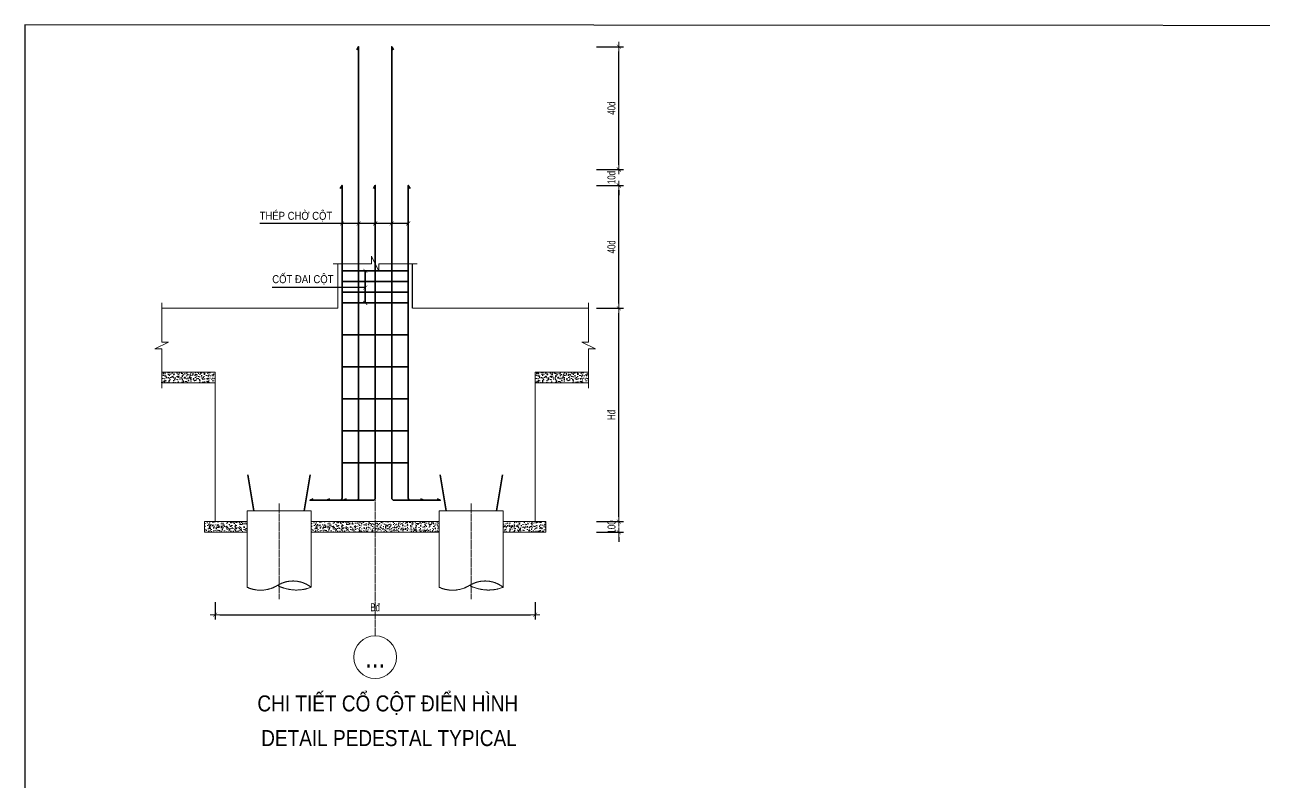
# Model space of a CAD drawing. Header units: millimetres. Extents: x 458085 to 481415, y 87765 to 165974.
# Drawn here: x 458088 to 469703, y 158876 to 165974 of the extents above; entities that cross this region are included whole.
import ezdxf
from ezdxf.enums import TextEntityAlignment as Align

# ---------------------------------------------------------------- set-up
doc = ezdxf.new("R2010")
doc.units = ezdxf.units.MM
doc.linetypes.add('CENTER2', pattern=[1.125, 0.75, -0.125, 0.125, -0.125])
doc.linetypes.add('HIDDEN', pattern=[9.525, 6.35, -3.175])
doc.layers.get('0').update_dxf_attribs({"lineweight": 20})
doc.layers.get('Defpoints').update_dxf_attribs({"color": 151, "lineweight": 9})
doc.layers.add('A-ANNO-LEAD', color=4, linetype='Continuous')
doc.layers.add('TIT1', color=3, linetype='Continuous')
for name, color, linetype, lineweight in [('KC-COT', 3, 'Continuous', 25), ('KC-TRUC', 5, 'CENTER2', 18), ('NDC_S_AXIS', 5, 'CENTER2', 13), ('NDC_S_BREAK-LINE', 1, 'Continuous', 15), ('NDC_S_CONTINUOUS', 3, 'Continuous', 20), ('NDC_S_DIM', 1, 'Continuous', 15), ('NDC_S_ENG TEXT', 2, 'Continuous', 9), ('NDC_S_HATCH MATERIAL', 8, 'Continuous', 13), ('NDC_S_LEADER', 1, 'Continuous', 15), ('NDC_S_REBAR', 4, 'Continuous', 35), ('NDC_S_VN TEXT', 7, 'Continuous', 20)]:
    doc.layers.add(name, color=color, linetype=linetype, lineweight=lineweight)
doc.styles.add('ARIAL', font='arial.ttf', dxfattribs={"width": 0.8})
doc.styles.add('NDC_ARIAL', font='arial.ttf', dxfattribs={"width": 0.85})
doc.styles.add('NDC_DIM', font='', dxfattribs={"width": 0.75})
doc.styles.get('NDC_DIM').set_extended_font_data('Dotum')
doc.dimstyles.new('NDC_1-25', dxfattribs={"dimscale": 25, "dimtxt": 2.5, "dimasz": 1, "dimexe": 1.5, "dimexo": 0, "dimgap": 0.8, "dimtad": 1, "dimdec": 0, "dimdsep": 46, "dimtxsty": 'NDC_ARIAL', "dimblk": 'DIMMARK', "dimcen": 49999.938995, "dimdle": 1.5, "dimclrd": 1, "dimclre": 1, "dimclrt": 3, "dimadec": 0, "dimazin": 0, "dimtfac": 1, "dimtdec": 0, "dimtix": 1, "dimtmove": 2, "dimatfit": 3, "dimfxl": 1, "dimarcsym": 0})
doc.dimstyles.new('NDC_dim_30', dxfattribs={"dimscale": 30, "dimtxt": 2.5, "dimasz": 1.5, "dimexe": 1.5, "dimexo": 2.5, "dimgap": 1, "dimtad": 1, "dimdec": 0, "dimzin": 0, "dimdsep": 46, "dimtxsty": 'NDC_DIM', "dimblk": 'DIMMARK', "dimcen": 0.09, "dimdle": 1.2, "dimclrd": 1, "dimclre": 1, "dimclrt": 3, "dimadec": 0, "dimazin": 0, "dimtfac": 1, "dimtdec": 0, "dimtix": 1, "dimtofl": 0, "dimtmove": 0, "dimatfit": 3, "dimfxl": 8, "dimfxlon": 1, "dimtolj": 1, "dimtzin": 0, "dimarcsym": 0})

# ---------------------------------------------------------------- blocks, each defined once
blk = doc.blocks.new('*U12')
at = {"layer": 'KC-TRUC', "ltscale": 30}
blk.add_line((0, 170), (0, -728), dxfattribs=at)
at = {"layer": 'NDC_S_HATCH MATERIAL', "color": 2, "linetype": 'HIDDEN', "ltscale": 500}
blk.add_lwpolyline([(300, -616), (300, 99), (-300, 99), (-300, -616)], dxfattribs=at)
for centre, major_axis, start_param, end_param in [((130, -832), (-194, 194), -1.452433, -0.227584), ((-174, -344), (-212, 212), 1.921341, 2.912184), ((161, -259), (271, 271), 3.446929, 4.297833)]:
    blk.add_ellipse(centre, major_axis=major_axis, ratio=1, start_param=start_param, end_param=end_param, dxfattribs=at)
at = {"layer": 'NDC_S_REBAR', "linetype": 'HIDDEN', "ltscale": 200}
for p, q in [((-292, 438), (-236, 100)), ((236, 100), (292, 438))]:
    blk.add_line(p, q, dxfattribs=at)
blk = doc.blocks.new('DIMMARK')
at = {"layer": 'NDC_S_DIM', "color": 1}
blk.add_line((-1.5, 0), (1, 0), dxfattribs=at)
at = {"layer": 'NDC_S_DIM', "color": 2, "const_width": 0.1}
blk.add_lwpolyline([(-0.42, -0.42), (0.42, 0.42)], dxfattribs=at)
blk = doc.blocks.new('*D17')
at = {"layer": 'Defpoints', "color": 0, "transparency": 16777216}
for p in [(459871, 160639), (462871, 160639), (462871, 160446)]:
    blk.add_point(p, dxfattribs=at)
at = {"layer": 'NDC_S_DIM', "color": 1, "lineweight": -2, "transparency": 16777216}
for p, q in [((459871, 160564), (459871, 160401)), ((462871, 160564), (462871, 160401)), ((459916, 160446), (462826, 160446))]:
    blk.add_line(p, q, dxfattribs=at)
at = {"layer": 'NDC_S_DIM', "color": 1, "lineweight": -2, "transparency": 16777216, "xscale": 45, "yscale": 45, "zscale": 45, "rotation": 180}
blk.add_blockref('DIMMARK', (459871, 160446), dxfattribs=at)
at = {"layer": 'NDC_S_DIM', "color": 1, "lineweight": -2, "transparency": 16777216, "xscale": 45, "yscale": 45, "zscale": 45}
blk.add_blockref('DIMMARK', (462871, 160446), dxfattribs=at)
at = {"layer": 'NDC_S_DIM', "color": 3, "transparency": 16777216, "insert": (461371, 160515), "char_height": 75, "attachment_point": 5, "style": 'NDC_DIM'}
blk.add_mtext('\\A1;Bđ', dxfattribs=at)
blk = doc.blocks.new('*D18')
at = {"layer": 'Defpoints', "color": 0, "transparency": 16777216}
for p in [(463371, 161318), (463655, 161318), (463371, 161218)]:
    blk.add_point(p, dxfattribs=at)
at = {"layer": 'NDC_S_DIM', "color": 1, "lineweight": -2, "transparency": 16777216}
for p, q in [((463655, 161363), (463655, 161408)), ((463446, 161318), (463700, 161318)), ((463446, 161218), (463700, 161218)), ((463655, 161173), (463655, 161128))]:
    blk.add_line(p, q, dxfattribs=at)
at = {"layer": 'NDC_S_DIM', "color": 1, "lineweight": -2, "transparency": 16777216, "xscale": 45, "yscale": 45, "zscale": 45}
for p, rotation in [((463655, 161318), 270), ((463655, 161218), 90)]:
    blk.add_blockref('DIMMARK', p, dxfattribs=dict(at, rotation=rotation))
at = {"layer": 'NDC_S_DIM', "color": 3, "transparency": 16777216, "insert": (463587, 161268), "char_height": 75, "attachment_point": 5, "rotation": 90, "style": 'NDC_DIM'}
blk.add_mtext('\\A1;100', dxfattribs=at)
blk = doc.blocks.new('*D19')
at = {"layer": 'Defpoints', "color": 0, "transparency": 16777216}
for p in [(463371, 163318), (463655, 163318), (463371, 161318)]:
    blk.add_point(p, dxfattribs=at)
at = {"layer": 'NDC_S_DIM', "color": 1, "lineweight": -2, "transparency": 16777216}
for p, q in [((463446, 163318), (463700, 163318)), ((463655, 161363), (463655, 163273)), ((463446, 161318), (463700, 161318))]:
    blk.add_line(p, q, dxfattribs=at)
at = {"layer": 'NDC_S_DIM', "color": 1, "lineweight": -2, "transparency": 16777216, "xscale": 45, "yscale": 45, "zscale": 45}
for p, rotation in [((463655, 163318), 90), ((463655, 161318), 270)]:
    blk.add_blockref('DIMMARK', p, dxfattribs=dict(at, rotation=rotation))
at = {"layer": 'NDC_S_DIM', "color": 3, "transparency": 16777216, "insert": (463586, 162318), "char_height": 75, "attachment_point": 5, "rotation": 90, "style": 'NDC_DIM'}
blk.add_mtext('\\A1;Hđ', dxfattribs=at)
blk = doc.blocks.new('*U13')
at = {"layer": 'NDC_S_REBAR', "ltscale": 1500}
blk.add_line((-310, 0), (310, 0), dxfattribs=at)
blk = doc.blocks.new('*U14')
at = {"layer": 'NDC_S_ENG TEXT', "color": 0, "linetype": 'ByBlock', "lineweight": -2, "transparency": 16777216}
for p in [(0, 1500), (0, 1200), (0, 900), (0, 600), (0, 300), (0, 0)]:
    blk.add_blockref('*U13', p, dxfattribs=at)
blk = doc.blocks.new('*U15')
at = {"layer": 'NDC_S_REBAR', "ltscale": 1500}
blk.add_line((-310, 0), (310, 0), dxfattribs=at)
blk = doc.blocks.new('*U16')
at = {"layer": 'NDC_S_ENG TEXT', "color": 0, "linetype": 'ByBlock', "lineweight": -2, "transparency": 16777216}
for p in [(0, 300), (0, 200), (0, 100), (0, 0)]:
    blk.add_blockref('*U15', p, dxfattribs=at)
blk = doc.blocks.new('*U11')
at = {"layer": 'NDC_S_DIM'}
blk.add_circle((0, 0), 5, dxfattribs=at)
at = {"color": 7, "style": 'ARIAL', "width": 0.8}
blk.add_attdef('GRID', text='', height=5, dxfattribs=at).set_placement((0, 0), align=Align.MIDDLE)
blk = doc.blocks.new('*D20')
at = {"layer": 'Defpoints', "color": 0, "ltscale": 40, "transparency": 16777216}
for p in [(463371, 164468), (463655, 164468), (463371, 163318)]:
    blk.add_point(p, dxfattribs=at)
at = {"layer": 'NDC_S_DIM', "color": 1, "lineweight": -2, "ltscale": 40, "transparency": 16777216}
for p, q in [((463446, 164468), (463700, 164468)), ((463655, 163363), (463655, 164423)), ((463446, 163318), (463700, 163318))]:
    blk.add_line(p, q, dxfattribs=at)
at = {"layer": 'NDC_S_DIM', "color": 1, "lineweight": -2, "ltscale": 40, "transparency": 16777216, "xscale": 45, "yscale": 45, "zscale": 45}
for p, rotation in [((463655, 164468), 90), ((463655, 163318), 270)]:
    blk.add_blockref('DIMMARK', p, dxfattribs=dict(at, rotation=rotation))
at = {"layer": 'NDC_S_DIM', "color": 3, "ltscale": 40, "transparency": 16777216, "insert": (463586, 163893), "char_height": 75, "attachment_point": 5, "rotation": 90, "style": 'NDC_DIM'}
blk.add_mtext('\\A1;40d', dxfattribs=at)
blk = doc.blocks.new('*D21')
at = {"layer": 'Defpoints', "color": 0, "ltscale": 40, "transparency": 16777216}
for p in [(463371, 164618), (463655, 164618), (463371, 164468)]:
    blk.add_point(p, dxfattribs=at)
at = {"layer": 'NDC_S_DIM', "color": 1, "lineweight": -2, "ltscale": 40, "transparency": 16777216}
for p, q in [((463446, 164618), (463700, 164618)), ((463655, 164663), (463655, 164708)), ((463446, 164468), (463700, 164468)), ((463655, 164423), (463655, 164378))]:
    blk.add_line(p, q, dxfattribs=at)
at = {"layer": 'NDC_S_DIM', "color": 1, "lineweight": -2, "ltscale": 40, "transparency": 16777216, "xscale": 45, "yscale": 45, "zscale": 45}
for p, rotation in [((463655, 164618), 270), ((463655, 164468), 90)]:
    blk.add_blockref('DIMMARK', p, dxfattribs=dict(at, rotation=rotation))
at = {"layer": 'NDC_S_DIM', "color": 3, "ltscale": 40, "transparency": 16777216, "insert": (463586, 164543), "char_height": 75, "attachment_point": 5, "rotation": 90, "style": 'NDC_DIM'}
blk.add_mtext('\\A1;10d', dxfattribs=at)
blk = doc.blocks.new('*D22')
at = {"layer": 'Defpoints', "color": 0, "ltscale": 40, "transparency": 16777216}
for p in [(463371, 165768), (463655, 165768), (463371, 164618)]:
    blk.add_point(p, dxfattribs=at)
at = {"layer": 'NDC_S_DIM', "color": 1, "lineweight": -2, "ltscale": 40, "transparency": 16777216}
for p, q in [((463446, 165768), (463700, 165768)), ((463655, 164663), (463655, 165723)), ((463446, 164618), (463700, 164618))]:
    blk.add_line(p, q, dxfattribs=at)
at = {"layer": 'NDC_S_DIM', "color": 1, "lineweight": -2, "ltscale": 40, "transparency": 16777216, "xscale": 45, "yscale": 45, "zscale": 45}
for p, rotation in [((463655, 165768), 90), ((463655, 164618), 270)]:
    blk.add_blockref('DIMMARK', p, dxfattribs=dict(at, rotation=rotation))
at = {"layer": 'NDC_S_DIM', "color": 3, "ltscale": 40, "transparency": 16777216, "insert": (463586, 165193), "char_height": 75, "attachment_point": 5, "rotation": 90, "style": 'NDC_DIM'}
blk.add_mtext('\\A1;40d', dxfattribs=at)

msp = doc.modelspace()

# ---------------------------------------------------------------- hatches: boundary and pattern name
at = {"layer": 'NDC_S_HATCH MATERIAL'}
h = msp.add_hatch(dxfattribs=at)
h.set_pattern_fill('AR-CONC', color=256, scale=8)
h.set_pattern_definition([(50, (449071.26, 189338.4), (57.380815, -5.02017), [6, -66]), (355, (449071.26, 189338.4), (-11.10011, 60.17537), [4.8, -52.8]), (100.45144, (449076.04, 189337.98), (46.28071, 55.1552), [5.09922, -56.09137]), (46.1842, (449071.26, 189354.4), (85.3793, -13.24154), [9, -99]), (96.63564, (449078.376, 189353.294), (74.77296, 77.9295), [7.64883, -84.1371]), (351.18416, (449071.26, 189354.4), (74.77296, 77.9295), [7.2, -79.2]), (21, (449079.26, 189350.4), (47.752564, -32.20951), [6, -66]), (326, (449079.26, 189350.4), (19.46523, 58.012), [4.8, -52.8]), (71.45144, (449083.24, 189347.714), (67.21779, 25.80249), [5.09922, -56.09137]), (37.5, (449071.26, 189338.398), (0.972788, 26.631508), [0, -52.16, 0, -53.6, 0, -53]), (7.5, (449071.26, 189338.398), (21.045563, 31.552937), [0, -30.56, 0, -50.96, 0, -20.2]), (327.5, (449053.42, 189338.398), (42.705795, -1.80439), [0, -20, 0, -62.4, 0, -82.8]), (317.5, (449045.42, 189338.398), (46.654894, 8.0084), [0, -26, 0, -41.44, 0, -58.8])])
h.paths.add_polyline_path([(459371.3, 162718.3), (459871.3, 162718.3), (459871.3, 162618.2), (459371.3, 162618.3)])
h = msp.add_hatch(dxfattribs=at)
h.set_pattern_fill('AR-CONC', color=256, scale=8)
h.set_pattern_definition([(50, (452571.26, 189338.4), (57.380815, -5.02017), [6, -66]), (355, (452571.26, 189338.4), (-11.10011, 60.17537), [4.8, -52.8]), (100.45144, (452576.04, 189337.98), (46.28071, 55.1552), [5.09922, -56.09137]), (46.1842, (452571.26, 189354.4), (85.3793, -13.24154), [9, -99]), (96.63564, (452578.376, 189353.294), (74.77296, 77.9295), [7.64883, -84.1371]), (351.18416, (452571.26, 189354.4), (74.77296, 77.9295), [7.2, -79.2]), (21, (452579.26, 189350.4), (47.752564, -32.20951), [6, -66]), (326, (452579.26, 189350.4), (19.46523, 58.012), [4.8, -52.8]), (71.45144, (452583.24, 189347.714), (67.21779, 25.80249), [5.09922, -56.09137]), (37.5, (452571.26, 189338.398), (0.972788, 26.631508), [0, -52.16, 0, -53.6, 0, -53]), (7.5, (452571.26, 189338.398), (21.045563, 31.552937), [0, -30.56, 0, -50.96, 0, -20.2]), (327.5, (452553.42, 189338.398), (42.705795, -1.80439), [0, -20, 0, -62.4, 0, -82.8]), (317.5, (452545.42, 189338.398), (46.654894, 8.0084), [0, -26, 0, -41.44, 0, -58.8])])
h.paths.add_polyline_path([(462871.3, 162718.3), (463371.3, 162718.3), (463371.3, 162618.2), (462871.3, 162618.3)])
h = msp.add_hatch(dxfattribs=at)
h.set_pattern_fill('AR-CONC', color=256, scale=8)
h.set_pattern_definition([(50, (450671.264, 187938.397), (57.380815, -5.02017), [6, -66]), (355, (450671.264, 187938.397), (-11.10011, 60.17537), [4.8, -52.8]), (100.45144, (450676.046, 187937.98), (46.28071, 55.1552), [5.09922, -56.09137]), (46.1842, (450671.264, 187954.4), (85.3793, -13.24154), [9, -99]), (96.63564, (450678.38, 187953.29), (74.77296, 77.9295), [7.64883, -84.1371]), (351.18416, (450671.264, 187954.4), (74.77296, 77.9295), [7.2, -79.2]), (21, (450679.264, 187950.397), (47.752564, -32.20951), [6, -66]), (326, (450679.264, 187950.397), (19.46523, 58.012), [4.8, -52.8]), (71.45144, (450683.244, 187947.713), (67.21779, 25.80249), [5.09922, -56.09137]), (37.5, (450671.264, 187938.397), (0.972788, 26.631508), [0, -52.16, 0, -53.6, 0, -53]), (7.5, (450671.264, 187938.397), (21.045563, 31.552937), [0, -30.56, 0, -50.96, 0, -20.2]), (327.5, (450653.424, 187938.397), (42.705795, -1.80439), [0, -20, 0, -62.4, 0, -82.8]), (317.5, (450645.424, 187938.397), (46.654894, 8.0084), [0, -26, 0, -41.44, 0, -58.8])])
h.paths.add_polyline_path([(459771.3, 161318.3), (460171.3, 161318.3), (460171.3, 161218.2), (459771.3, 161218.2)])
h = msp.add_hatch(dxfattribs=at)
h.set_pattern_fill('AR-CONC', color=256, scale=8)
h.set_pattern_definition([(50, (451671.244, 187938.45), (57.380815, -5.02017), [6, -66]), (355, (451671.244, 187938.45), (-11.10011, 60.17537), [4.8, -52.8]), (100.45144, (451676.026, 187938.03), (46.28071, 55.1552), [5.09922, -56.09137]), (46.1842, (451671.244, 187954.45), (85.3793, -13.24154), [9, -99]), (96.63564, (451678.36, 187953.346), (74.77296, 77.9295), [7.64883, -84.1371]), (351.18416, (451671.24, 187954.45), (74.77296, 77.9295), [7.2, -79.2]), (21, (451679.244, 187950.45), (47.752564, -32.20951), [6, -66]), (326, (451679.244, 187950.45), (19.46523, 58.012), [4.8, -52.8]), (71.45144, (451683.223, 187947.765), (67.21779, 25.80249), [5.09922, -56.09137]), (37.5, (451671.244, 187938.45), (0.972788, 26.631508), [0, -52.16, 0, -53.6, 0, -53]), (7.5, (451671.244, 187938.45), (21.045563, 31.552937), [0, -30.56, 0, -50.96, 0, -20.2]), (327.5, (451653.404, 187938.45), (42.705795, -1.80439), [0, -20, 0, -62.4, 0, -82.8]), (317.5, (451645.404, 187938.45), (46.654894, 8.0084), [0, -26, 0, -41.44, 0, -58.8])])
h.paths.add_polyline_path([(460771.3, 161318.3), (461971.3, 161318.3), (461971.3, 161218.3), (460771.3, 161218.3)])
h = msp.add_hatch(dxfattribs=at)
h.set_pattern_fill('AR-CONC', color=256, scale=8)
h.set_pattern_definition([(50, (451571.24, 187938.48), (57.380815, -5.02017), [6, -66]), (355, (451571.24, 187938.48), (-11.10011, 60.17537), [4.8, -52.8]), (100.45144, (451576.02, 187938.06), (46.28071, 55.1552), [5.09922, -56.09137]), (46.1842, (451571.24, 187954.48), (85.3793, -13.24154), [9, -99]), (96.63564, (451578.35, 187953.38), (74.77296, 77.92949), [7.64883, -84.1371]), (351.18416, (451571.24, 187954.48), (74.77296, 77.9295), [7.2, -79.2]), (21, (451579.24, 187950.48), (47.752564, -32.20951), [6, -66]), (326, (451579.24, 187950.48), (19.46523, 58.012), [4.8, -52.8]), (71.45144, (451583.22, 187947.797), (67.21779, 25.80249), [5.09922, -56.09137]), (37.5, (451571.239, 187938.481), (0.972788, 26.631508), [0, -52.16, 0, -53.6, 0, -53]), (7.5, (451571.24, 187938.48), (21.045563, 31.552937), [0, -30.56, 0, -50.96, 0, -20.2]), (327.5, (451553.399, 187938.481), (42.705795, -1.80439), [0, -20, 0, -62.4, 0, -82.8]), (317.5, (451545.4, 187938.48), (46.654894, 8.0084), [0, -26, 0, -41.44, 0, -58.8])])
h.paths.add_polyline_path([(462571.3, 161318.4), (462971.2, 161318.3), (462971.2, 161218.3), (462571.3, 161218.4)])

# ---------------------------------------------------------------- linework, layer by layer
at = {"layer": 'KC-COT', "ltscale": 4}
msp.add_line((461721.3, 163318.3), (461721.3, 163735.1), dxfattribs=at)
at = {"layer": 'NDC_S_AXIS', "ltscale": 30}
msp.add_lwpolyline([(461371.3, 164438.3), (461371.3, 160248.5)], dxfattribs=at)
at = {"layer": 'NDC_S_BREAK-LINE'}
for points in [[(460976.3, 163735.1), (461336.3, 163735.1), (461336.3, 163805.1), (461406.3, 163665.1), (461406.3, 163735.1), (461766.3, 163735.1)], [(459371.3, 162568.3), (459371.3, 162936.3), (459307.3, 162936.3), (459435.3, 163000.3), (459371.3, 163000.3), (459371.3, 163368.3)], [(463371.3, 162568.2), (463371.3, 162936.3), (463435.3, 162936.3), (463307.3, 163000.3), (463371.3, 163000.3), (463371.3, 163368.3)]]:
    msp.add_lwpolyline(points, dxfattribs=at)
at = {"layer": 'NDC_S_CONTINUOUS', "ltscale": 4}
for p, q in [((463371.3, 163318.3), (461721.3, 163318.3)), ((459371.3, 162718.3), (459871.3, 162718.3)), ((459871.3, 162718.3), (459871.3, 161318.3)), ((462871.3, 161318.3), (462871.3, 162718.3)), ((462871.3, 162718.3), (463371.3, 162718.3)), ((459871.3, 161318.3), (460171.3, 161318.3)), ((462571.3, 161318.1), (462871.3, 161318.3))]:
    msp.add_line(p, q, dxfattribs=at)
for points in [[(461021.3, 163735.1), (461021.3, 163318.3), (459371.3, 163318.3)], [(460771.3, 161318.3), (461971.3, 161318.3)]]:
    msp.add_lwpolyline(points, dxfattribs=at)
at = {"layer": 'NDC_S_HATCH MATERIAL'}
for points in [[(459371.3, 162718.3), (459871.3, 162718.3), (459871.3, 162618.2), (459371.3, 162618.3)], [(462871.3, 162718.3), (463371.3, 162718.3), (463371.3, 162618.2), (462871.3, 162618.3)], [(459771.3, 161318.3), (460171.3, 161318.3), (460171.3, 161218.2), (459771.3, 161218.2)], [(460771.3, 161318.3), (461971.3, 161318.3), (461971.3, 161218.3), (460771.3, 161218.3)], [(462571.3, 161318.2), (462971.2, 161318.3), (462971.2, 161218.3), (462571.3, 161218.2)]]:
    msp.add_lwpolyline(points, close=True, dxfattribs=at)
at = {"layer": 'NDC_S_REBAR', "ltscale": 1500}
for points in [[(461199.5, 165738.5), (461216.3, 165768.3), (461216.3, 161538.6, -0.4142136), (461196.3, 161518.6), (460916.3, 161518.6), (460946.3, 161532.3)], [(461543, 165738.5), (461526.3, 165768.3), (461526.3, 161538.6, 0.4142136), (461546.3, 161518.6), (461826.3, 161518.6), (461796.3, 161532.3)], [(461044.5, 164438.5), (461061.3, 164468.3), (461061.3, 161538.6, -0.4142136), (461041.3, 161518.6), (460761.3, 161518.6), (460791.3, 161532.3)], [(461354.5, 164438.5), (461371.3, 164468.3), (461371.3, 161538.6, -0.4142136), (461351.3, 161518.6), (461071.3, 161518.6), (461101.3, 161532.3)], [(461698, 164438.5), (461681.3, 164468.3), (461681.3, 161538.6, 0.4142136), (461701.3, 161518.6), (461981.3, 161518.6), (461951.3, 161532.3)]]:
    msp.add_lwpolyline(points, format="xyb", dxfattribs=at)

# ---------------------------------------------------------------- block references
for p in [(460471.3, 161319.5), (462271.3, 161319.5)]:
    msp.add_blockref('*U12', p)
at = {"layer": 'NDC_S_AXIS', "xscale": 40, "yscale": 40, "zscale": 40}
msp.add_blockref('*U11', (461371.3, 160048.5), dxfattribs=at).add_auto_attribs({'GRID': '...'})
at = {"layer": 'NDC_S_ENG TEXT', "extrusion": (0, 0, -1), "xscale": -1, "zscale": -1}
msp.add_blockref('*U16', (-461371.3, 163368.3), dxfattribs=at)
at = {"layer": 'NDC_S_ENG TEXT', "extrusion": (0, 0, -1), "zscale": -1, "rotation": 180}
msp.add_blockref('*U14', (-461371.3, 163368.3), dxfattribs=at)

# ---------------------------------------------------------------- texts
at = {"layer": 'NDC_S_VN TEXT', "style": 'NDC_ARIAL', "width": 0.85}
msp.add_text('CHI TIẾT CỔ CỘT ĐIỂN HÌNH', height=150, dxfattribs=at).set_placement((461489.3, 159614.6), align=Align.MIDDLE_CENTER)
at = {"layer": 'TIT1', "style": 'NDC_ARIAL', "width": 0.85}
msp.add_text('DETAIL PEDESTAL TYPICAL', height=150, dxfattribs=at).set_placement((461500.7, 159289.9), align=Align.MIDDLE)

# ---------------------------------------------------------------- dimensions: what is measured, and where the dimension line sits
at = {"layer": 'NDC_S_DIM', "ltscale": 40}
for base, p1, p2, text, picture, middle in [((463654.6, 165768.3), (463371.3, 164618.3), (463371.3, 165768.3), '40d', '*D22', (463586.3, 165193.3)), ((463654.6, 164618.3), (463371.3, 164468.3), (463371.3, 164618.3), '10d', '*D21', (463586.3, 164543.3)), ((463654.6, 164468.3), (463371.3, 163318.3), (463371.3, 164468.3), '40d', '*D20', (463586.3, 163893.3))]:
    dim = msp.add_linear_dim(base=base, p1=p1, p2=p2, angle=90, text=text, dimstyle='NDC_dim_30', dxfattribs=at)
    dim.commit()
    dim.dimension.update_dxf_attribs({"geometry": picture, "text_midpoint": middle})
at = {"layer": 'NDC_S_DIM'}
dim = msp.add_linear_dim(base=(463654.6, 163318.3), p1=(463371.3, 161318.3), p2=(463371.3, 163318.3), angle=90, text='Hđ', dimstyle='NDC_dim_30', dxfattribs=at)
dim.commit()
dim.dimension.update_dxf_attribs({"geometry": '*D19', "text_midpoint": (463586.2, 162318.3)})
dim = msp.add_linear_dim(base=(463654.6, 161318.3), p1=(463371.3, 161218.3), p2=(463371.3, 161318.3), angle=90, dimstyle='NDC_dim_30', dxfattribs=at)
dim.commit()
dim.dimension.update_dxf_attribs({"geometry": '*D18', "text_midpoint": (463587.1, 161268.3)})
dim = msp.add_linear_dim(base=(462871.3, 160446.2), p1=(459871.3, 160638.8), p2=(462871.3, 160638.8), text='Bđ', dimstyle='NDC_dim_30', dxfattribs=at)
dim.commit()
dim.dimension.update_dxf_attribs({"geometry": '*D17', "text_midpoint": (461371.3, 160514.6)})

# ---------------------------------------------------------------- leaders
at = {"layer": 'NDC_S_LEADER', "ltscale": 0.005}
for points in [[(461278.6, 163668.3), (461278.6, 163368.3)], [(461278.6, 163368.3), (461278.6, 163668.3)]]:
    msp.add_leader(points, dimstyle='NDC_1-25', override={"dimasz": 1.5, "dimldrblk": 'ARCHTICK'}, dxfattribs=at)

# ---------------------------------------------------------------- next in the draw order: texts
at = {"layer": 'NDC_S_VN TEXT', "char_height": 75, "attachment_point": 4, "rotation": 360, "style": 'NDC_ARIAL', "bg_fill": 3, "box_fill_scale": 1.2, "bg_fill_color": 256, "bg_fill_transparency": 0}
for s, insert in [('THÉP CHỜ CỘT', (460289, 164175.7)), ('CỐT ĐAI CỘT', (460406.6, 163582.1))]:
    msp.add_mtext(s, dxfattribs=dict(at, insert=insert))

# ---------------------------------------------------------------- next in the draw order: linework, layer by layer
at = {"layer": 'A-ANNO-LEAD'}
msp.add_lwpolyline([(458087.5, 149354.1), (479422.5, 149341), (479422.5, 165961), (458087.5, 165974.1)], close=True, dxfattribs=at)

# ---------------------------------------------------------------- next in the draw order: leaders
at = {"layer": 'NDC_S_LEADER', "ltscale": 0.005}
for points in [[(461681.3, 164112.3), (460289.8, 164112.3)], [(461061.3, 164112.3), (460289.8, 164112.3)], [(461216.3, 164112.3), (460289.8, 164112.3)], [(461371.3, 164112.3), (460289.8, 164112.3)], [(461526.3, 164112.3), (460289.8, 164112.3)], [(461278.6, 163511.2), (460407.4, 163511.2)]]:
    msp.add_leader(points, dimstyle='NDC_1-25', override={"dimasz": 1.5, "dimldrblk": 'ARCHTICK'}, dxfattribs=at)

doc.saveas('drawing.dxf')
